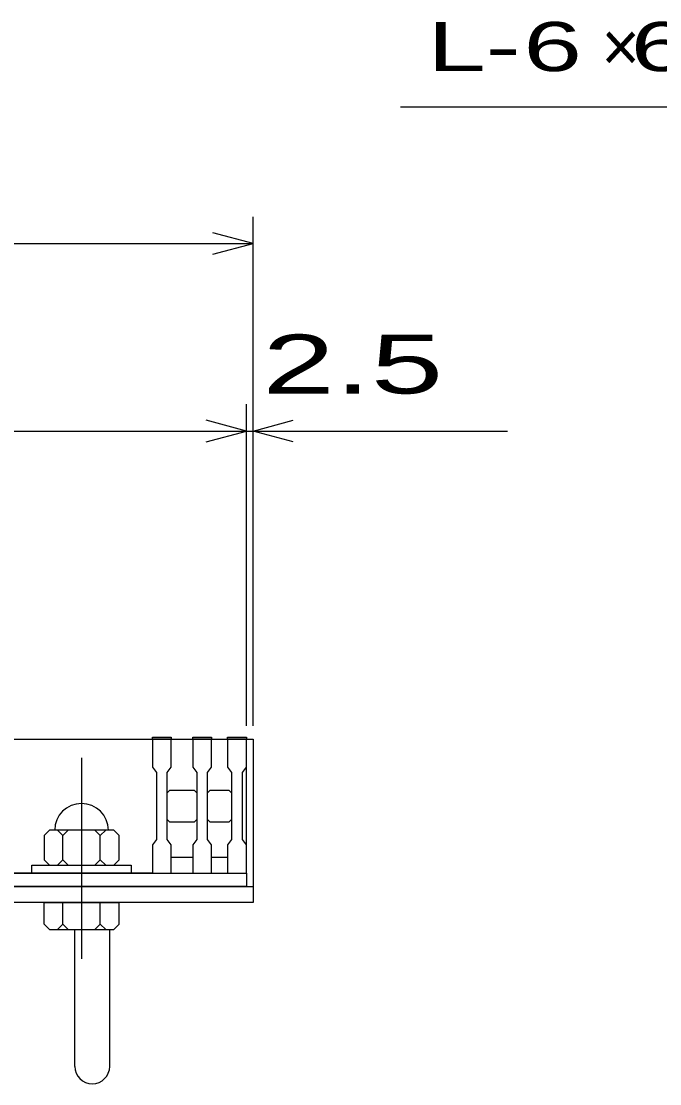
# Model space of a CAD drawing. Units: millimetres, scale not verified. Extents: x -1820 to 1731, y -1282 to 1054.
# Drawn here: x -431.5 to -193.2, y -645.6 to -249.1 of the extents above; entities that cross this region are included whole.
import ezdxf
from ezdxf.enums import TextEntityAlignment as Align

# ---------------------------------------------------------------- set-up
doc = ezdxf.new("R2010")
doc.units = ezdxf.units.MM
doc.header["$LTSCALE"] = 10
doc.linetypes.add('CHAIN', pattern=[18.5, 12, -1.5, 3.5, -1.5])
for name, color, linetype, lineweight in [('16', 3, 'Continuous', 25), ('19', 6, 'Continuous', 25), ('22', 2, 'Continuous', 25)]:
    doc.layers.add(name, color=color, linetype=linetype, lineweight=lineweight)
doc.styles.add('ベクトル', font='')
doc.styles.get('ベクトル').set_extended_font_data('ベクトル')

msp = doc.modelspace()

# ---------------------------------------------------------------- linework, layer by layer
at = {"layer": '16'}
for p, q in [((-847.5, -517), (-347.5, -517)), ((-435.5, -517), (-382.5, -517)), ((-382.5, -517), (-382.5, -516.3)), ((-382.5, -516.3), (-375.5, -516.3)), ((-382.5, -517), (-382.5, -527.5)), ((-375.5, -517), (-382.5, -517)), ((-375.5, -516.3), (-375.5, -517)), ((-375.5, -527.5), (-375.5, -517)), ((-367.5, -517), (-367.5, -516.3)), ((-367.5, -516.3), (-360.5, -516.3)), ((-367.5, -517), (-367.5, -527.5)), ((-360.5, -517), (-367.5, -517)), ((-360.5, -516.3), (-360.5, -517)), ((-360.5, -527.5), (-360.5, -517)), ((-354.5, -517), (-354.5, -516.3)), ((-354.5, -516.3), (-347.5, -516.3)), ((-354.5, -517), (-354.5, -527.5)), ((-347.5, -517), (-354.5, -517)), ((-347.5, -516.3), (-347.5, -517)), ((-347.5, -527.5), (-347.5, -517)), ((-347.5, -561), (-347.5, -517)), ((-382.5, -527.5), (-381, -529.5)), ((-381, -529.5), (-381, -554.5)), ((-377, -529.5), (-375.5, -527.5)), ((-377, -554.5), (-377, -529.5)), ((-367.5, -527.5), (-366, -529.5)), ((-366, -529.5), (-366, -554.5)), ((-362, -529.5), (-360.5, -527.5)), ((-362, -554.5), (-362, -529.5)), ((-354.5, -527.5), (-353, -529.5)), ((-353, -529.5), (-353, -554.5)), ((-349, -529.5), (-347.5, -527.5)), ((-349, -554.5), (-349, -529.5)), ((-377, -537), (-376, -536)), ((-376, -536), (-367, -536)), ((-367, -536), (-366, -537)), ((-362, -537), (-361, -536)), ((-361, -536), (-354, -536)), ((-354, -536), (-353, -537)), ((-376, -548), (-377, -547)), ((-366, -547), (-367, -548)), ((-361, -548), (-362, -547)), ((-353, -547), (-354, -548)), ((-421, -551), (-423, -553)), ((-397, -551), (-421, -551)), ((-416, -553), (-418, -551)), ((-414, -551), (-416, -553)), ((-402, -553), (-404, -551)), ((-400, -551), (-402, -553)), ((-395, -553), (-397, -551)), ((-367, -548), (-376, -548)), ((-354, -548), (-361, -548)), ((-423, -553), (-423, -562)), ((-416, -562), (-416, -553)), ((-402, -562), (-402, -553)), ((-395, -562), (-395, -553)), ((-381, -554.5), (-382.5, -556.5)), ((-375.5, -556.5), (-377, -554.5)), ((-366, -554.5), (-367.5, -556.5)), ((-360.5, -556.5), (-362, -554.5)), ((-353, -554.5), (-354.5, -556.5)), ((-347.5, -556.5), (-349, -554.5)), ((-382.5, -556.5), (-382.5, -567)), ((-375.5, -567), (-375.5, -556.5)), ((-367.5, -556.5), (-367.5, -567)), ((-360.5, -567), (-360.5, -556.5)), ((-354.5, -556.5), (-354.5, -567)), ((-347.5, -567), (-347.5, -556.5)), ((-423, -562), (-421, -564)), ((-418, -564), (-416, -562)), ((-416, -562), (-414, -564)), ((-404, -564), (-402, -562)), ((-402, -562), (-400, -564)), ((-397, -564), (-395, -562)), ((-375.5, -561), (-367.5, -561)), ((-360.5, -561), (-354.5, -561)), ((-847.5, -567), (-347.5, -567)), ((-382.5, -567), (-435.5, -567)), ((-427.5, -567), (-427.5, -564)), ((-427.5, -564), (-390.5, -564)), ((-390.5, -567), (-427.5, -567)), ((-390.5, -564), (-390.5, -567)), ((-382.5, -567), (-375.5, -567)), ((-367.5, -567), (-360.5, -567)), ((-354.5, -567), (-347.5, -567)), ((-347.5, -567), (-347.5, -572)), ((-347.5, -572), (-847.5, -572))]:
    msp.add_line(p, q, dxfattribs=at)
at = {"layer": '16', "linetype": 'CHAIN'}
msp.add_line((-409, -524), (-409, -599), dxfattribs=at)
at = {"layer": '16'}
msp.add_arc((-409, -551), 10, 0, 180, dxfattribs=at)
at = {"layer": '19'}
for p, q in [((-347.5, -517), (-345, -517)), ((-345, -517), (-345, -572)), ((-1355, -572), (-345, -572)), ((-345, -572), (-345, -578)), ((-345, -578), (-1355, -578)), ((-423, -586), (-423, -578)), ((-423, -578), (-395, -578)), ((-416, -586), (-416, -578)), ((-402, -586), (-402, -578)), ((-395, -586), (-395, -578)), ((-423, -586), (-421, -588)), ((-416, -586), (-418, -588)), ((-414, -588), (-416, -586)), ((-402, -586), (-404, -588)), ((-400, -588), (-402, -586)), ((-397, -588), (-395, -586)), ((-421, -588), (-397, -588)), ((-411.5, -639.11), (-411.5, -588)), ((-398.5, -639.11), (-398.5, -588))]:
    msp.add_line(p, q, dxfattribs=at)
msp.add_arc((-405, -639.11), 6.5, 180, 0, dxfattribs=at)
at = {"layer": '22', "color": 4}
for p, q in [((-290, -281), (-90, -281)), ((-345, -512), (-345, -322)), ((-345, -332), (-360, -328)), ((-1355, -332), (-345, -332)), ((-360, -336), (-345, -332)), ((-347.5, -512), (-347.5, -392)), ((-345, -512), (-345, -392)), ((-347.5, -402), (-362.5, -398)), ((-345, -402), (-330, -398)), ((-847.5, -402), (-347.5, -402)), ((-362.5, -406), (-347.5, -402)), ((-347.5, -402), (-345, -402)), ((-330, -406), (-345, -402)), ((-345, -402), (-250, -402))]:
    msp.add_line(p, q, dxfattribs=at)

# ---------------------------------------------------------------- texts
at = {"layer": '22', "style": 'ベクトル'}
for s, height, width, p in [('L-', 18.33, 1.6, (-280, -258.5)), (' 6 ', 18.33, 1.6, (-255, -258.5)), (' 61 ', 18.33, 1.6, (-215, -258.5)), (' 2.5 ', 21.99, 1.65, (-355, -377))]:
    msp.add_text(s, height=height, dxfattribs=dict(at, width=width)).set_placement(p, align=Align.MIDDLE_LEFT)
msp.add_text('×', height=18.33, dxfattribs=at).set_placement((-215, -258.5), align=Align.MIDDLE_LEFT)

doc.saveas('drawing.dxf')
